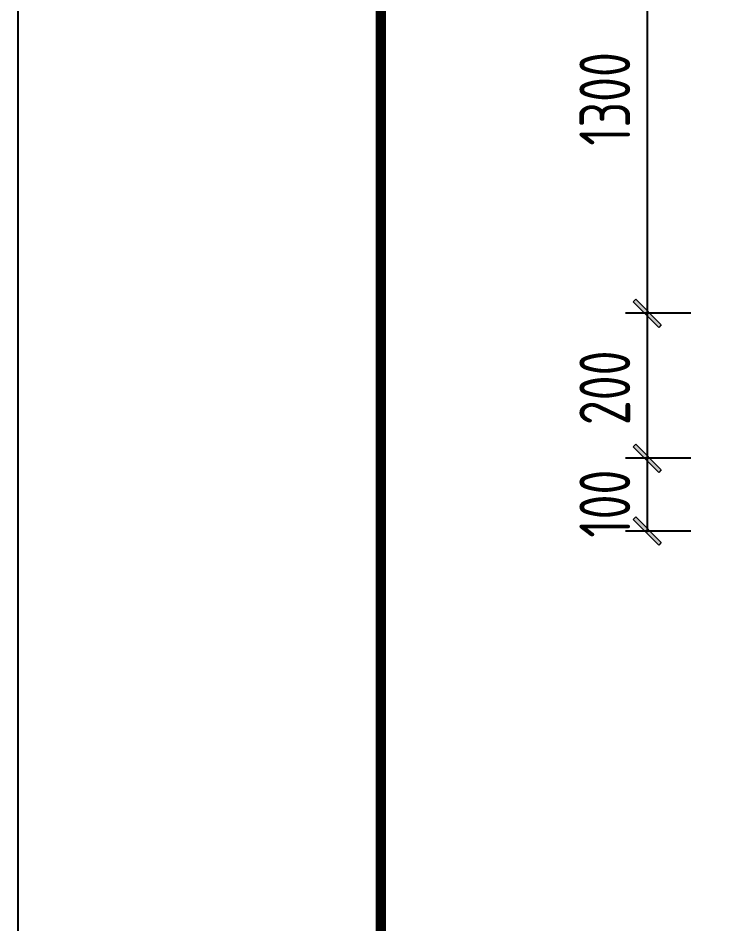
# Model space of a CAD drawing. Extents: x 2969 to 3809, y -1283 to -33.
# Drawn here: x 2969.5 to 3018.7, y -161.5 to -99 of the extents above; entities that cross this region are included whole.
import ezdxf

# ---------------------------------------------------------------- set-up
doc = ezdxf.new("R2010")
doc.units = 0
doc.header["$LTSCALE"] = 10
doc.layers.add('0-TK', color=7, linetype='Continuous')
doc.layers.add('尺寸标注', color=1, linetype='Continuous')
doc.styles.add('GJ', font='tssdeng.shx', dxfattribs={"width": 0.75, "bigfont": 'hztxt.shx'})

# ---------------------------------------------------------------- blocks, each defined once
blk = doc.blocks.new('K-建筑标记')
at = {"lineweight": 5}
blk.add_hatch(color=256, dxfattribs=at).paths.add_polyline_path([(0.972, 0.795), (0.795, 0.972), (-0.972, -0.795), (-0.795, -0.972)])
blk.add_lwpolyline([(-0.795, -0.972), (-0.972, -0.795), (0.795, 0.972), (0.972, 0.795)], close=True, dxfattribs=at)
blk.add_lwpolyline([(0.088, -0.088), (-0.088, 0.088)], dxfattribs=at)

msp = doc.modelspace()

# ---------------------------------------------------------------- linework, layer by layer
at = {"linetype": 'Continuous', "const_width": 0.7}
msp.add_lwpolyline([(2994.454, -42.989), (3379.454, -42.989), (3379.454, -319.989), (2994.454, -319.989)], close=True, dxfattribs=at)
at = {"layer": '0-TK'}
msp.add_lwpolyline([(2969.454, -32.989), (3389.454, -32.989), (3389.454, -329.989), (2969.454, -329.989)], close=True, dxfattribs=at)
at = {"layer": '尺寸标注'}
for points in [[(3012.815, -89.348), (3012.815, -119.377)], [(3015.815, -119.377), (3011.32, -119.377)], [(3015.815, -119.377), (3011.32, -119.377)], [(3012.815, -119.377), (3012.85, -119.377)], [(3012.815, -119.377), (3012.815, -129.37)], [(3015.815, -129.37), (3011.32, -129.37)], [(3015.815, -129.37), (3011.32, -129.37)], [(3012.815, -129.37), (3012.85, -129.37)], [(3012.815, -129.37), (3012.815, -134.385)], [(3015.815, -134.385), (3011.32, -134.385)], [(3012.815, -134.385), (3012.85, -134.385)]]:
    msp.add_lwpolyline(points, dxfattribs=at)

# ---------------------------------------------------------------- block references
at = {"layer": '尺寸标注', "rotation": 90}
for p in [(3012.815, -119.377), (3012.815, -129.37), (3012.815, -134.385)]:
    msp.add_blockref('K-建筑标记', p, dxfattribs=at)

# ---------------------------------------------------------------- texts
at = {"layer": '尺寸标注', "style": 'GJ', "width": 0.75}
for s, p in [('1300', (3011.643, -107.825)), ('200', (3011.643, -127.086)), ('100', (3011.643, -134.838))]:
    msp.add_text(s, height=3.5, rotation=90, dxfattribs=at).set_placement(p)

doc.saveas('drawing.dxf')
